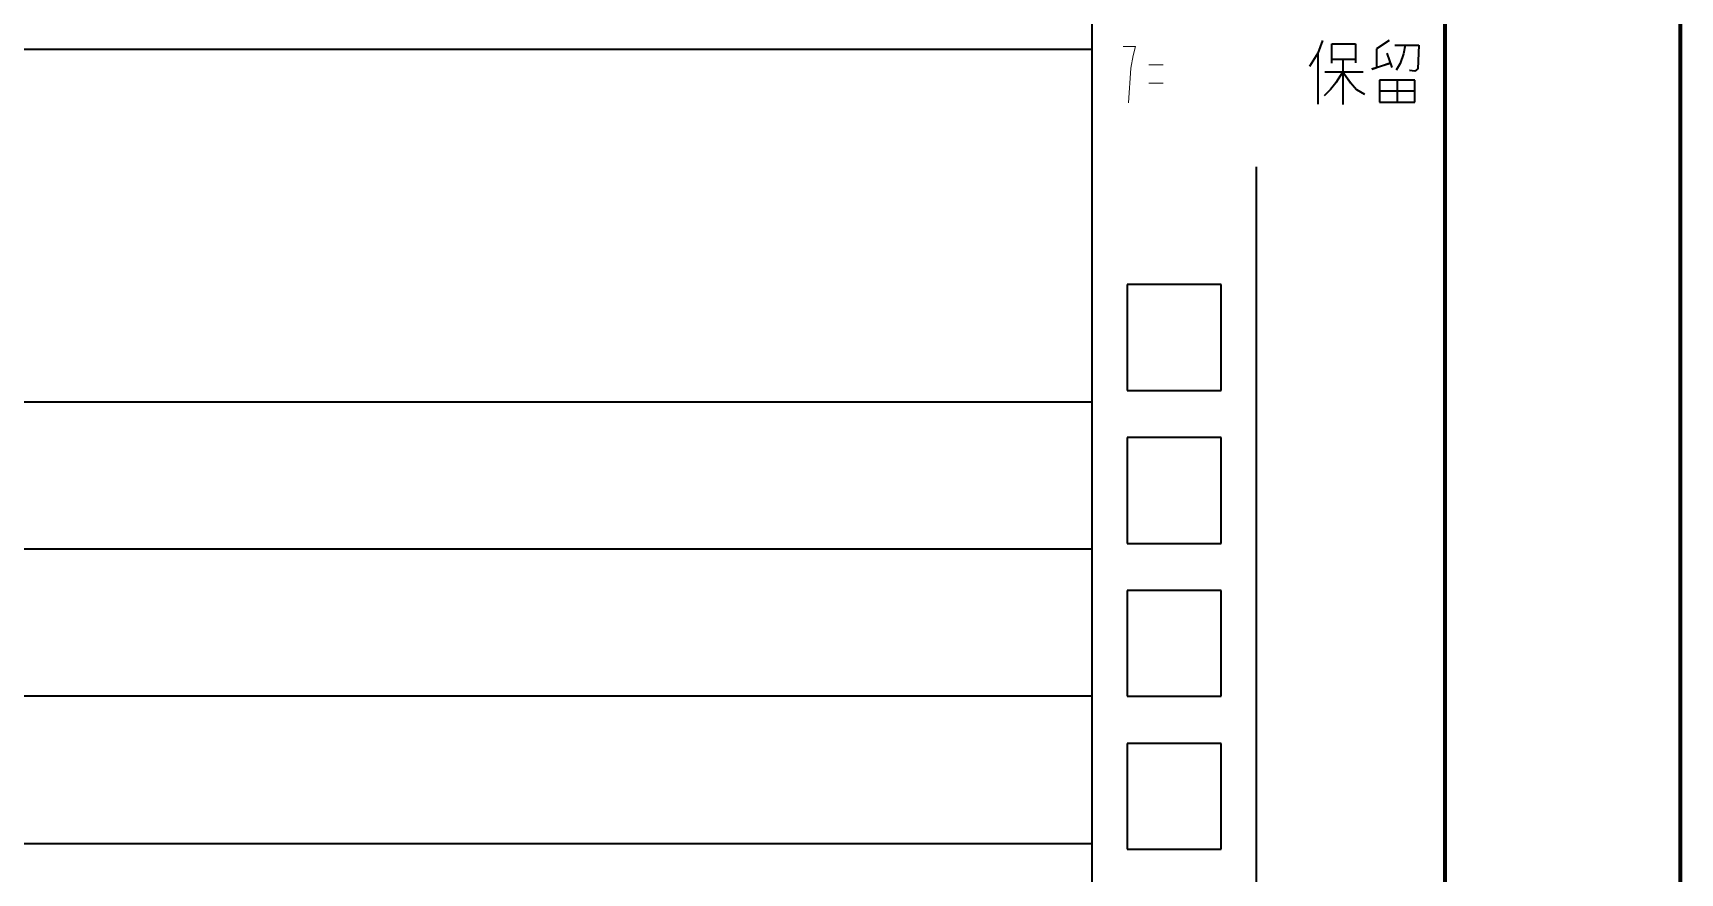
# Model space of a CAD drawing. Header units: millimetres. Extents: x 1333 to 104182, y -62616 to -5704.
# Drawn here: x 45139.5 to 45279.5, y -62464.9 to -62393.4 of the extents above; entities that cross this region are included whole.
import ezdxf

# ---------------------------------------------------------------- set-up
doc = ezdxf.new("R2010")
doc.units = ezdxf.units.MM
doc.header["$LTSCALE"] = 0.5
doc.layers.add('08', color=1, linetype='Continuous')
doc.layers.add('11', color=3, linetype='Continuous')

# ---------------------------------------------------------------- blocks, each defined once
blk = doc.blocks.new('999')
at = {"color": 7, "lineweight": 70}
for p, q in [((75924.98, -10161.12), (75924.98, -11943.12)), ((75894.98, -10191.12), (75894.98, -11913.12))]:
    blk.add_line(p, q, dxfattribs=at)
at = {"color": 7, "lineweight": 35}
for p, q in [((75849.98, -11451.12), (75849.98, -11913.12)), ((75894.98, -11451.12), (75894.98, -11913.12)), ((75474.98, -11649.12), (75849.98, -11649.12)), ((75870.98, -11913.12), (75870.98, -11664.12)), ((75849.98, -11694.12), (75474.98, -11694.12)), ((75849.98, -11712.87), (75510.98, -11712.87)), ((75849.98, -11731.62), (75510.98, -11731.62)), ((75510.98, -11750.37), (75849.98, -11750.37))]:
    blk.add_line(p, q, dxfattribs=at)
at = {"color": 7, "lineweight": 35, "ltscale": 0.014284}
blk.add_line((75879.41, -11648.02), (75878.79, -11649.62), dxfattribs=at)
at = {"color": 7, "lineweight": 35, "ltscale": 0.025244}
for p, q in [((75880.59, -11648.44), (75883.62, -11648.44)), ((75880.59, -11650.4), (75883.62, -11650.4))]:
    blk.add_line(p, q, dxfattribs=at)
at = {"color": 7, "lineweight": 35, "ltscale": 0.020297}
blk.add_line((75880.59, -11650.87), (75880.59, -11648.44), dxfattribs=at)
at = {"color": 7, "lineweight": 35, "ltscale": 0.019995}
blk.add_line((75883.62, -11648.44), (75883.62, -11650.84), dxfattribs=at)
at = {"color": 7, "lineweight": 35, "ltscale": 0.016324}
blk.add_line((75887.91, -11648), (75886.26, -11649.06), dxfattribs=at)
at = {"color": 7, "lineweight": 35, "ltscale": 0.019843}
blk.add_line((75886.26, -11649.06), (75886.26, -11651.44), dxfattribs=at)
at = {"color": 7, "lineweight": 35, "ltscale": 0.025391}
blk.add_line((75888.62, -11648.6), (75891.67, -11648.6), dxfattribs=at)
at = {"color": 7, "lineweight": 35, "ltscale": 0.009239}
blk.add_line((75889.93, -11648.6), (75889.73, -11649.69), dxfattribs=at)
at = {"color": 7, "lineweight": 35, "ltscale": 0.02516}
blk.add_line((75891.67, -11648.6), (75891.56, -11651.62), dxfattribs=at)
at = {"color": 7, "lineweight": 35, "ltscale": 0.016669}
blk.add_line((75878.79, -11649.62), (75877.72, -11651.31), dxfattribs=at)
at = {"color": 7, "lineweight": 35, "ltscale": 0.054227}
blk.add_line((75878.79, -11649.62), (75878.79, -11656.13), dxfattribs=at)
at = {"color": 7, "lineweight": 35, "ltscale": 0.048166}
blk.add_line((75882, -11650.4), (75882, -11656.18), dxfattribs=at)
at = {"color": 7, "lineweight": 35, "ltscale": 0.020797}
blk.add_line((75885.67, -11651.64), (75888.04, -11650.87), dxfattribs=at)
at = {"color": 7, "lineweight": 35, "ltscale": 0.016095}
blk.add_line((75887.59, -11649.64), (75888.24, -11651.46), dxfattribs=at)
at = {"color": 7, "lineweight": 35, "ltscale": 0.008364}
blk.add_line((75889.31, -11650.95), (75888.78, -11651.8), dxfattribs=at)
at = {"color": 7, "lineweight": 35, "ltscale": 0.011012}
blk.add_line((75889.73, -11649.69), (75889.31, -11650.95), dxfattribs=at)
at = {"color": 7, "lineweight": 35, "ltscale": 0.003993}
blk.add_line((75891.56, -11651.62), (75891.18, -11651.91), dxfattribs=at)
at = {"color": 7, "lineweight": 35, "ltscale": 0.040662}
blk.add_line((75879.68, -11652.02), (75884.56, -11652.02), dxfattribs=at)
at = {"color": 7, "lineweight": 35, "ltscale": 0.009127}
blk.add_line((75881.11, -11653.4), (75880.41, -11654.24), dxfattribs=at)
at = {"color": 7, "lineweight": 35, "ltscale": 0.01369}
blk.add_line((75882, -11652.02), (75881.11, -11653.4), dxfattribs=at)
at = {"color": 7, "lineweight": 35, "ltscale": 0.0139}
blk.add_line((75882, -11652.02), (75882.96, -11653.38), dxfattribs=at)
at = {"color": 7, "lineweight": 35, "ltscale": 0.009748}
blk.add_line((75882.96, -11653.38), (75883.74, -11654.26), dxfattribs=at)
at = {"color": 7, "lineweight": 35, "ltscale": 0.023477}
for p, q in [((75886.66, -11653.06), (75886.66, -11655.87)), ((75888.91, -11653.06), (75888.91, -11655.87)), ((75891.18, -11655.87), (75891.18, -11653.06))]:
    blk.add_line(p, q, dxfattribs=at)
at = {"color": 7, "lineweight": 35, "ltscale": 0.037634}
for p, q in [((75891.18, -11653.06), (75886.66, -11653.06)), ((75886.66, -11654.44), (75891.18, -11654.44)), ((75886.66, -11655.87), (75891.18, -11655.87))]:
    blk.add_line(p, q, dxfattribs=at)
at = {"color": 7, "lineweight": 35, "ltscale": 0.005636}
blk.add_line((75891.18, -11651.91), (75890.51, -11651.84), dxfattribs=at)
at = {"color": 7, "lineweight": 35, "ltscale": 0.009629}
blk.add_line((75880.41, -11654.24), (75879.59, -11655.05), dxfattribs=at)
at = {"color": 7, "lineweight": 35, "ltscale": 0.009837}
blk.add_line((75883.74, -11654.26), (75884.76, -11654.86), dxfattribs=at)
at = {"color": 7, "lineweight": 35, "ltscale": 0.1125}
for p, q in [((75854.48, -11679.12), (75854.48, -11692.62)), ((75866.48, -11692.62), (75866.48, -11679.12)), ((75854.48, -11698.62), (75854.48, -11712.12)), ((75866.48, -11712.12), (75866.48, -11698.62)), ((75854.48, -11718.12), (75854.48, -11731.62)), ((75866.48, -11731.62), (75866.48, -11718.12)), ((75854.48, -11737.62), (75854.48, -11751.12)), ((75866.48, -11751.12), (75866.48, -11737.62))]:
    blk.add_line(p, q, dxfattribs=at)
at = {"color": 7, "lineweight": 35, "ltscale": 0.1}
for p, q in [((75866.48, -11679.12), (75854.48, -11679.12)), ((75854.48, -11692.62), (75866.48, -11692.62)), ((75866.48, -11698.62), (75854.48, -11698.62)), ((75854.48, -11712.12), (75866.48, -11712.12)), ((75866.48, -11718.12), (75854.48, -11718.12)), ((75854.48, -11731.62), (75866.48, -11731.62)), ((75866.48, -11737.62), (75854.48, -11737.62)), ((75854.48, -11751.12), (75866.48, -11751.12))]:
    blk.add_line(p, q, dxfattribs=at)
at = {"color": 7, "lineweight": 13}
for points in [[(75854.66, -11655.96), (75854.98, -11651.55), (75855.26, -11649.93), (75855.54, -11648.76), (75853.97, -11648.76)], [(75857.24, -11651.1), (75859.09, -11651.1)], [(75857.24, -11653.44), (75859.09, -11653.44)]]:
    blk.add_lwpolyline(points, dxfattribs=at)

msp = doc.modelspace()

# ---------------------------------------------------------------- linework, layer by layer
at = {"color": 7, "lineweight": 70}
for p, q in [((45279.462, -61402.825), (45279.462, -62590.825)), ((45259.462, -61422.825), (45259.462, -62570.825))]:
    msp.add_line(p, q, dxfattribs=at)
at = {"color": 7, "lineweight": 35}
for p, q in [((45229.462, -62262.825), (45229.462, -62570.825)), ((45259.462, -62262.825), (45259.462, -62570.825)), ((44979.462, -62394.825), (45229.462, -62394.825)), ((45243.462, -62570.825), (45243.462, -62404.825)), ((45229.462, -62424.825), (44979.462, -62424.825)), ((45229.462, -62437.325), (45003.462, -62437.325)), ((45229.462, -62449.825), (45003.462, -62449.825)), ((45003.462, -62462.325), (45229.462, -62462.325))]:
    msp.add_line(p, q, dxfattribs=at)
at = {"color": 7, "lineweight": 35, "ltscale": 0.014284}
msp.add_line((45249.083, -62394.092), (45248.671, -62395.159), dxfattribs=at)
at = {"color": 7, "lineweight": 35, "ltscale": 0.016324}
msp.add_line((45254.753, -62394.08), (45253.653, -62394.783), dxfattribs=at)
at = {"color": 7, "lineweight": 35, "ltscale": 0.016669}
msp.add_line((45248.671, -62395.159), (45247.959, -62396.285), dxfattribs=at)
at = {"color": 7, "lineweight": 35, "ltscale": 0.054227}
msp.add_line((45248.671, -62395.159), (45248.671, -62399.497), dxfattribs=at)
at = {"color": 7, "lineweight": 35, "ltscale": 0.025244}
for p, q in [((45249.869, -62394.371), (45251.888, -62394.371)), ((45249.869, -62395.68), (45251.888, -62395.68))]:
    msp.add_line(p, q, dxfattribs=at)
at = {"color": 7, "lineweight": 35, "ltscale": 0.020297}
msp.add_line((45249.869, -62395.995), (45249.869, -62394.371), dxfattribs=at)
at = {"color": 7, "lineweight": 35, "ltscale": 0.048166}
msp.add_line((45250.812, -62395.68), (45250.812, -62399.533), dxfattribs=at)
at = {"color": 7, "lineweight": 35, "ltscale": 0.019995}
msp.add_line((45251.888, -62394.371), (45251.888, -62395.971), dxfattribs=at)
at = {"color": 7, "lineweight": 35, "ltscale": 0.019843}
msp.add_line((45253.653, -62394.783), (45253.653, -62396.37), dxfattribs=at)
at = {"color": 7, "lineweight": 35, "ltscale": 0.016095}
msp.add_line((45254.536, -62395.171), (45254.971, -62396.382), dxfattribs=at)
at = {"color": 7, "lineweight": 35, "ltscale": 0.025391}
msp.add_line((45255.225, -62394.48), (45257.256, -62394.48), dxfattribs=at)
at = {"color": 7, "lineweight": 35, "ltscale": 0.011012}
msp.add_line((45255.962, -62395.207), (45255.685, -62396.043), dxfattribs=at)
at = {"color": 7, "lineweight": 35, "ltscale": 0.009239}
msp.add_line((45256.095, -62394.48), (45255.962, -62395.207), dxfattribs=at)
at = {"color": 7, "lineweight": 35, "ltscale": 0.02516}
msp.add_line((45257.256, -62394.48), (45257.184, -62396.492), dxfattribs=at)
at = {"color": 7, "lineweight": 35, "ltscale": 0.040662}
msp.add_line((45249.264, -62396.758), (45252.517, -62396.758), dxfattribs=at)
at = {"color": 7, "lineweight": 35, "ltscale": 0.01369}
msp.add_line((45250.812, -62396.758), (45250.219, -62397.679), dxfattribs=at)
at = {"color": 7, "lineweight": 35, "ltscale": 0.0139}
msp.add_line((45250.812, -62396.758), (45251.453, -62397.667), dxfattribs=at)
at = {"color": 7, "lineweight": 35, "ltscale": 0.020797}
msp.add_line((45253.254, -62396.504), (45254.838, -62395.995), dxfattribs=at)
at = {"color": 7, "lineweight": 35, "ltscale": 0.008364}
msp.add_line((45255.685, -62396.043), (45255.334, -62396.613), dxfattribs=at)
at = {"color": 7, "lineweight": 35, "ltscale": 0.005636}
msp.add_line((45256.93, -62396.685), (45256.482, -62396.637), dxfattribs=at)
at = {"color": 7, "lineweight": 35, "ltscale": 0.003993}
msp.add_line((45257.184, -62396.492), (45256.93, -62396.685), dxfattribs=at)
at = {"color": 7, "lineweight": 35, "ltscale": 0.009629}
msp.add_line((45249.748, -62398.236), (45249.204, -62398.782), dxfattribs=at)
at = {"color": 7, "lineweight": 35, "ltscale": 0.009127}
msp.add_line((45250.219, -62397.679), (45249.748, -62398.236), dxfattribs=at)
at = {"color": 7, "lineweight": 35, "ltscale": 0.009748}
msp.add_line((45251.453, -62397.667), (45251.972, -62398.249), dxfattribs=at)
at = {"color": 7, "lineweight": 35, "ltscale": 0.009837}
msp.add_line((45251.972, -62398.249), (45252.65, -62398.649), dxfattribs=at)
at = {"color": 7, "lineweight": 35, "ltscale": 0.023477}
for p, q in [((45253.919, -62397.449), (45253.919, -62399.327)), ((45255.419, -62397.449), (45255.419, -62399.327)), ((45256.93, -62399.327), (45256.93, -62397.449))]:
    msp.add_line(p, q, dxfattribs=at)
at = {"color": 7, "lineweight": 35, "ltscale": 0.037634}
for p, q in [((45256.93, -62397.449), (45253.919, -62397.449)), ((45253.919, -62398.37), (45256.93, -62398.37)), ((45253.919, -62399.327), (45256.93, -62399.327))]:
    msp.add_line(p, q, dxfattribs=at)
at = {"color": 7, "lineweight": 35, "ltscale": 0.1125}
for p, q in [((45232.462, -62414.825), (45232.462, -62423.825)), ((45240.462, -62423.825), (45240.462, -62414.825)), ((45232.462, -62427.825), (45232.462, -62436.825)), ((45240.462, -62436.825), (45240.462, -62427.825)), ((45232.462, -62440.825), (45232.462, -62449.825)), ((45240.462, -62449.825), (45240.462, -62440.825)), ((45232.462, -62453.825), (45232.462, -62462.825)), ((45240.462, -62462.825), (45240.462, -62453.825))]:
    msp.add_line(p, q, dxfattribs=at)
at = {"color": 7, "lineweight": 35, "ltscale": 0.1}
for p, q in [((45240.462, -62414.825), (45232.462, -62414.825)), ((45232.462, -62423.825), (45240.462, -62423.825)), ((45240.462, -62427.825), (45232.462, -62427.825)), ((45232.462, -62436.825), (45240.462, -62436.825)), ((45240.462, -62440.825), (45232.462, -62440.825)), ((45232.462, -62449.825), (45240.462, -62449.825)), ((45240.462, -62453.825), (45232.462, -62453.825)), ((45232.462, -62462.825), (45240.462, -62462.825))]:
    msp.add_line(p, q, dxfattribs=at)
at = {"color": 3}
msp.add_lwpolyline([(43597.462, -61402.825), (45279.462, -61402.825), (45279.462, -62590.825), (43597.462, -62590.825)], close=True, dxfattribs=at)
at = {"color": 7, "lineweight": 13}
for points in [[(45232.582, -62399.388), (45232.797, -62396.448), (45232.985, -62395.368), (45233.173, -62394.588), (45232.125, -62394.588)], [(45234.302, -62396.148), (45235.539, -62396.148)], [(45234.302, -62397.708), (45235.539, -62397.708)]]:
    msp.add_lwpolyline(points, dxfattribs=at)
at = {"layer": '11'}
msp.add_lwpolyline([(43597.462, -61402.825), (45279.462, -61402.825), (45279.462, -62590.825), (43597.462, -62590.825)], close=True, dxfattribs=at)

# ---------------------------------------------------------------- block references
at = {"layer": '08', "color": 55, "xscale": 0.6666666666860692, "yscale": 0.6666666666642413, "zscale": 0.6666666666666666}
msp.add_blockref('999', (-5337.19, -54628.745), dxfattribs=at)

doc.saveas('drawing.dxf')
